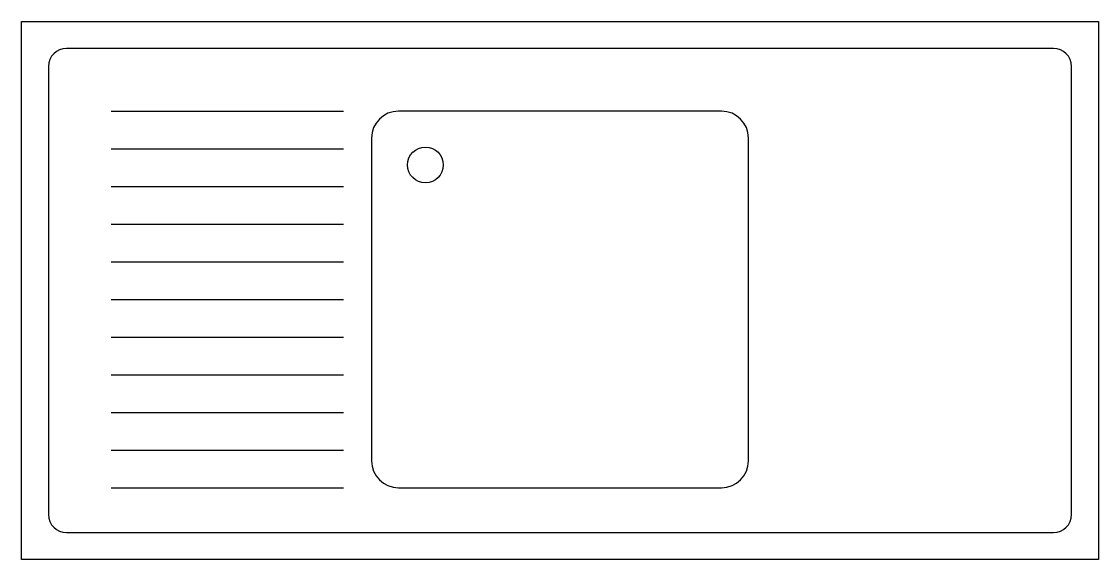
# Model space of a CAD drawing. Extents: x 0 to 120, y 0 to 60.
import ezdxf

# ---------------------------------------------------------------- set-up
doc = ezdxf.new("R2010")
doc.units = 0
doc.header["$LTSCALE"] = 25
doc.header["$MEASUREMENT"] = 0
doc.layers.get('0').update_dxf_attribs({"linetype": 'CONTINUOUS'})

msp = doc.modelspace()

# ---------------------------------------------------------------- linework, layer by layer
at = {"color": 0, "linetype": 'ByBlock'}
for p, q in [((0, 0), (0, 60)), ((0, 60), (120, 60)), ((120, 60), (120, 0)), ((115, 57), (5, 57)), ((3, 55), (3, 5)), ((117, 5), (117, 55)), ((10, 50), (35.88, 50)), ((78, 50), (42, 50)), ((39, 47), (39, 11)), ((81, 11), (81, 47)), ((10, 45.8), (35.88, 45.8)), ((10, 41.6), (35.88, 41.6)), ((10, 37.4), (35.88, 37.4)), ((10, 33.2), (35.88, 33.2)), ((10, 29), (35.88, 29)), ((10, 24.8), (35.88, 24.8)), ((10, 20.6), (35.88, 20.6)), ((10, 16.4), (35.88, 16.4)), ((10, 12.2), (35.88, 12.2)), ((10, 8), (35.88, 8)), ((42, 8), (78, 8)), ((5, 3), (115, 3)), ((120, 0), (0, 0))]:
    msp.add_line(p, q, dxfattribs=at)
msp.add_circle((45, 44), 2, dxfattribs=at)
for centre, radius, start, end in [((5, 55), 2, 90, 180), ((115, 55), 2, 0, 90), ((42, 47), 3, 90, 180), ((78, 47), 3, 0, 90), ((42, 11), 3, 180, 270), ((78, 11), 3, 270, 0), ((5, 5), 2, 180, 270), ((115, 5), 2, 270, 0)]:
    msp.add_arc(centre, radius, start, end, dxfattribs=at)

doc.saveas('drawing.dxf')
